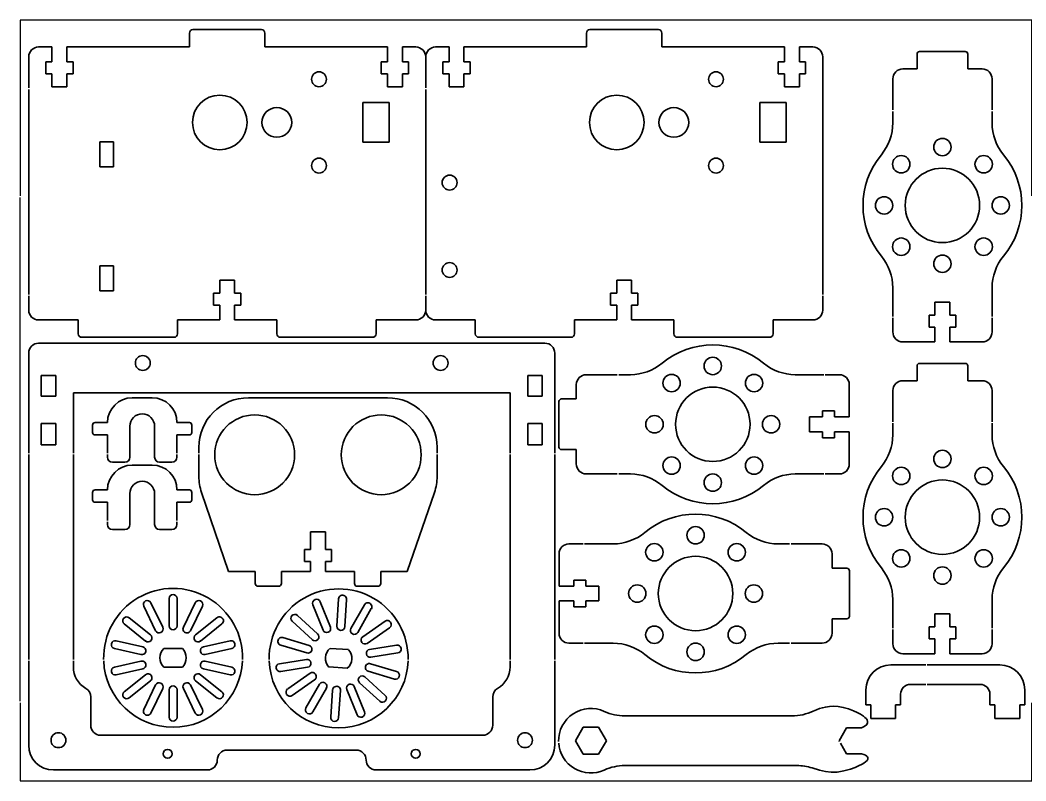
# Model space of a CAD drawing. Extents: x 251 to 739, y 8 to 184.
# Drawn here: x 251.2 to 453.8, y 30.9 to 184.2 of the extents above; entities that cross this region are included whole.
import ezdxf

# ---------------------------------------------------------------- set-up
doc = ezdxf.new("R2010")
doc.units = 0

msp = doc.modelspace()

# ---------------------------------------------------------------- linework, layer by layer
at = {"color": 7, "lineweight": 35, "ltscale": 0.07}
for p, q in [((285.31, 178.75), (285.31, 181.55)), ((300.51, 178.75), (300.51, 181.55)), ((365.31, 178.75), (365.31, 181.55)), ((380.51, 178.75), (380.51, 181.55)), ((267.23, 159.63), (270.03, 159.63)), ((270.03, 154.63), (267.23, 154.63)), ((267.23, 134.63), (270.03, 134.63)), ((270.03, 129.63), (267.23, 129.63)), ((262.91, 120.95), (262.91, 123.75)), ((282.91, 123.75), (282.91, 120.95)), ((302.91, 120.95), (302.91, 123.75)), ((322.91, 123.75), (322.91, 120.95)), ((342.91, 120.95), (342.91, 123.75)), ((362.91, 123.75), (362.91, 120.95)), ((382.91, 120.95), (382.91, 123.75)), ((402.91, 123.75), (402.91, 120.95)), ((422.6, 46.22), (422.6, 43.42)), ((427.6, 43.42), (427.6, 46.22)), ((447.6, 46.22), (447.6, 43.42)), ((452.6, 43.42), (452.6, 46.22))]:
    msp.add_line(p, q, dxfattribs=at)
at = {"color": 7, "lineweight": 35, "ltscale": 0.345}
for p, q in [((299.81, 182.25), (286.01, 182.25)), ((379.81, 182.25), (366.01, 182.25))]:
    msp.add_line(p, q, dxfattribs=at)
at = {"color": 7, "lineweight": 35, "ltscale": 0.0675}
for p, q in [((254.91, 178.75), (257.61, 178.75)), ((328.21, 178.75), (330.91, 178.75)), ((334.91, 178.75), (337.61, 178.75)), ((408.21, 178.75), (410.91, 178.75))]:
    msp.add_line(p, q, dxfattribs=at)
at = {"color": 7, "lineweight": 35, "ltscale": 0.075}
for p, q in [((257.61, 175.75), (257.61, 178.75)), ((260.61, 175.75), (260.61, 178.75)), ((325.21, 175.75), (325.21, 178.75)), ((328.21, 175.75), (328.21, 178.75)), ((337.61, 175.75), (337.61, 178.75)), ((340.61, 175.75), (340.61, 178.75)), ((405.21, 175.75), (405.21, 178.75)), ((408.21, 175.75), (408.21, 178.75)), ((431.93, 174.32), (431.93, 177.32)), ((442.13, 177.32), (442.13, 174.32)), ((260.61, 170.75), (257.61, 170.75)), ((328.21, 170.75), (325.21, 170.75)), ((340.61, 170.75), (337.61, 170.75)), ((408.21, 170.75), (405.21, 170.75)), ((291.41, 131.75), (294.41, 131.75)), ((371.41, 131.75), (374.41, 131.75)), ((291.41, 123.75), (291.41, 126.75)), ((294.41, 126.75), (294.41, 123.75)), ((371.41, 123.75), (371.41, 126.75)), ((374.41, 126.75), (374.41, 123.75)), ((438.53, 127.32), (435.53, 127.32)), ((435.53, 119.32), (435.53, 122.32)), ((438.53, 119.32), (438.53, 122.32)), ((431.93, 111.5), (431.93, 114.5)), ((442.13, 114.5), (442.13, 111.5)), ((363.26, 107.82), (360.26, 107.82)), ((410.26, 101.22), (410.26, 104.22)), ((418.26, 104.22), (415.26, 104.22)), ((418.26, 101.22), (415.26, 101.22)), ((360.26, 97.62), (363.26, 97.62)), ((312.7, 81.07), (309.7, 81.07)), ((414.78, 73.72), (417.78, 73.72)), ((359.78, 70.12), (362.78, 70.12)), ((367.78, 67.12), (367.78, 70.12)), ((359.78, 67.12), (362.78, 67.12)), ((417.78, 63.52), (414.78, 63.52)), ((438.53, 64.5), (435.53, 64.5)), ((435.53, 56.5), (435.53, 59.5)), ((438.53, 56.5), (438.53, 59.5)), ((421.6, 49.22), (421.6, 46.22)), ((453.6, 46.22), (453.6, 49.22))]:
    msp.add_line(p, q, dxfattribs=at)
at = {"color": 7, "lineweight": 35}
for p, q in [((260.61, 178.75), (285.31, 178.75)), ((300.51, 178.75), (325.21, 178.75)), ((340.61, 178.75), (365.31, 178.75)), ((380.51, 178.75), (405.21, 178.75)), ((252.91, 176.75), (252.91, 170.49)), ((332.91, 176.75), (332.91, 170.49)), ((412.91, 176.75), (412.91, 128.89)), ((252.91, 170.19), (252.91, 128.89)), ((332.91, 170.19), (332.91, 128.89)), ((252.91, 128.59), (252.91, 125.75)), ((332.91, 128.59), (332.91, 125.75)), ((412.91, 128.59), (412.91, 125.75)), ((254.91, 119.07), (356.91, 119.07)), ((252.91, 96.93), (252.91, 117.07)), ((358.91, 117.07), (358.91, 96.93)), ((261.91, 96.93), (261.91, 109.07)), ((261.91, 109.07), (349.91, 109.07)), ((325.2, 108.07), (297.2, 108.07)), ((349.91, 109.07), (349.91, 96.93)), ((252.91, 55.33), (252.91, 96.63)), ((261.91, 55.33), (261.91, 96.63)), ((349.91, 96.63), (349.91, 55.33)), ((358.91, 96.63), (358.91, 55.33)), ((252.91, 38.07), (252.91, 55.03)), ((261.91, 53.84), (261.91, 55.03)), ((349.91, 55.03), (349.91, 53.84)), ((358.91, 55.03), (358.91, 38.07)), ((433.68, 54.22), (426.6, 54.22)), ((448.6, 54.22), (433.98, 54.22)), ((373.06, 43.96), (406.69, 43.96)), ((344.41, 40.07), (267.41, 40.07)), ((318.91, 37.07), (292.91, 37.07)), ((288.91, 33.07), (257.91, 33.07)), ((353.91, 33.07), (322.91, 33.07)), ((407.68, 33.96), (373.06, 33.96))]:
    msp.add_line(p, q, dxfattribs=at)
at = {"color": 7, "lineweight": 35, "ltscale": 0.23}
for p, q in [((432.43, 177.82), (441.63, 177.82)), ((432.43, 115), (441.63, 115)), ((359.76, 107.32), (359.76, 98.12)), ((418.28, 73.22), (418.28, 64.02))]:
    msp.add_line(p, q, dxfattribs=at)
at = {"color": 7, "lineweight": 35, "ltscale": 0.03125}
for p, q in [((257.61, 175.75), (256.36, 175.75)), ((261.86, 175.75), (260.61, 175.75)), ((325.21, 175.75), (323.96, 175.75)), ((329.46, 175.75), (328.21, 175.75)), ((337.61, 175.75), (336.36, 175.75)), ((341.86, 175.75), (340.61, 175.75)), ((405.21, 175.75), (403.96, 175.75)), ((409.46, 175.75), (408.21, 175.75)), ((257.61, 173.35), (256.36, 173.35)), ((261.86, 173.35), (260.61, 173.35)), ((325.21, 173.35), (323.96, 173.35)), ((329.46, 173.35), (328.21, 173.35)), ((337.61, 173.35), (336.36, 173.35)), ((341.86, 173.35), (340.61, 173.35)), ((405.21, 173.35), (403.96, 173.35)), ((409.46, 173.35), (408.21, 173.35)), ((291.41, 129.15), (290.16, 129.15)), ((295.66, 129.15), (294.41, 129.15)), ((370.16, 129.15), (371.41, 129.15)), ((374.41, 129.15), (375.66, 129.15)), ((291.41, 126.75), (290.16, 126.75)), ((295.66, 126.75), (294.41, 126.75)), ((371.41, 126.75), (370.16, 126.75)), ((375.66, 126.75), (374.41, 126.75))]:
    msp.add_line(p, q, dxfattribs=at)
at = {"color": 7, "lineweight": 35, "ltscale": 0.06}
for p, q in [((256.36, 173.35), (256.36, 175.75)), ((261.86, 173.35), (261.86, 175.75)), ((323.96, 173.35), (323.96, 175.75)), ((329.46, 173.35), (329.46, 175.75)), ((336.36, 173.35), (336.36, 175.75)), ((341.86, 173.35), (341.86, 175.75)), ((403.96, 173.35), (403.96, 175.75)), ((409.46, 173.35), (409.46, 175.75)), ((290.16, 129.15), (290.16, 126.75)), ((295.66, 126.75), (295.66, 129.15)), ((370.16, 126.75), (370.16, 129.15)), ((375.66, 129.15), (375.66, 126.75)), ((434.33, 122.32), (434.33, 124.72)), ((439.73, 122.32), (439.73, 124.72)), ((415.26, 105.42), (412.86, 105.42)), ((415.26, 100.02), (412.86, 100.02)), ((308.5, 77.47), (308.5, 75.07)), ((313.9, 77.47), (313.9, 75.07)), ((298.55, 70.67), (298.55, 73.07)), ((303.85, 73.07), (303.85, 70.67)), ((318.55, 70.67), (318.55, 73.07)), ((323.85, 73.07), (323.85, 70.67)), ((362.78, 71.32), (365.18, 71.32)), ((362.78, 65.92), (365.18, 65.92)), ((434.33, 59.5), (434.33, 61.9)), ((439.73, 59.5), (439.73, 61.9))]:
    msp.add_line(p, q, dxfattribs=at)
at = {"color": 7, "lineweight": 35, "ltscale": 0.0725}
for p, q in [((431.93, 174.32), (429.03, 174.32)), ((445.03, 174.32), (442.13, 174.32)), ((255.46, 112.57), (258.36, 112.57)), ((353.46, 112.57), (356.36, 112.57)), ((431.93, 111.5), (429.03, 111.5)), ((445.03, 111.5), (442.13, 111.5)), ((363.26, 107.82), (363.26, 110.72)), ((258.36, 108.37), (255.46, 108.37)), ((356.36, 108.37), (353.46, 108.37)), ((255.46, 102.87), (258.36, 102.87)), ((353.46, 102.87), (356.36, 102.87)), ((258.36, 98.57), (255.46, 98.57)), ((356.36, 98.57), (353.46, 98.57)), ((363.26, 94.72), (363.26, 97.62)), ((414.78, 73.72), (414.78, 76.62)), ((414.78, 60.62), (414.78, 63.52))]:
    msp.add_line(p, q, dxfattribs=at)
at = {"color": 7, "lineweight": 35, "ltscale": 0.065}
for p, q in [((257.61, 170.75), (257.61, 173.35)), ((260.61, 170.75), (260.61, 173.35)), ((325.21, 170.75), (325.21, 173.35)), ((328.21, 170.75), (328.21, 173.35)), ((337.61, 170.75), (337.61, 173.35)), ((340.61, 170.75), (340.61, 173.35)), ((405.21, 170.75), (405.21, 173.35)), ((408.21, 170.75), (408.21, 173.35)), ((291.41, 129.15), (291.41, 131.75)), ((294.41, 131.75), (294.41, 129.15)), ((371.41, 129.15), (371.41, 131.75)), ((374.41, 131.75), (374.41, 129.15)), ((435.53, 124.72), (435.53, 127.32)), ((438.53, 124.72), (438.53, 127.32)), ((412.86, 104.22), (410.26, 104.22)), ((412.86, 101.22), (410.26, 101.22)), ((365.18, 70.12), (367.78, 70.12)), ((365.18, 67.12), (367.78, 67.12)), ((435.53, 61.9), (435.53, 64.5)), ((438.53, 61.9), (438.53, 64.5))]:
    msp.add_line(p, q, dxfattribs=at)
at = {"color": 7, "lineweight": 35, "ltscale": 0.222169}
for p, q in [((427.03, 172.32), (427.03, 166.07)), ((447.03, 166.07), (447.03, 172.32)), ((427.03, 165.77), (427.03, 163.44)), ((447.03, 163.44), (447.03, 165.77)), ((427.03, 130.21), (427.03, 124.47)), ((447.03, 124.47), (447.03, 130.21)), ((427.03, 124.17), (427.03, 121.32)), ((447.03, 121.32), (447.03, 124.17)), ((365.26, 112.72), (371.52, 112.72)), ((371.82, 112.72), (374.15, 112.72)), ((407.38, 112.72), (413.12, 112.72)), ((413.42, 112.72), (416.26, 112.72)), ((427.03, 109.5), (427.03, 103.24)), ((447.03, 103.24), (447.03, 109.5)), ((427.03, 102.94), (427.03, 100.61)), ((447.03, 100.61), (447.03, 102.94)), ((371.52, 92.72), (365.26, 92.72)), ((374.15, 92.72), (371.82, 92.72)), ((413.12, 92.72), (407.38, 92.72)), ((416.26, 92.72), (413.42, 92.72)), ((364.63, 78.62), (361.78, 78.62)), ((370.67, 78.62), (364.93, 78.62)), ((406.23, 78.62), (403.9, 78.62)), ((412.78, 78.62), (406.53, 78.62)), ((427.03, 67.39), (427.03, 61.65)), ((447.03, 61.65), (447.03, 67.39)), ((427.03, 61.35), (427.03, 58.5)), ((447.03, 58.5), (447.03, 61.35)), ((361.78, 58.62), (364.63, 58.62)), ((364.93, 58.62), (370.67, 58.62)), ((403.9, 58.62), (406.23, 58.62)), ((406.53, 58.62), (412.78, 58.62))]:
    msp.add_line(p, q, dxfattribs=at)
at = {"color": 7, "lineweight": 35, "ltscale": 0.132923}
for p, q in [((325.57, 167.53), (320.26, 167.53)), ((400.26, 167.53), (405.57, 167.53)), ((320.26, 159.57), (325.57, 159.57)), ((405.57, 159.57), (400.26, 159.57))]:
    msp.add_line(p, q, dxfattribs=at)
at = {"color": 7, "lineweight": 35, "ltscale": 0.198821}
for p, q in [((320.26, 167.53), (320.26, 159.57)), ((325.57, 159.57), (325.57, 167.53))]:
    msp.add_line(p, q, dxfattribs=at)
at = {"color": 7, "lineweight": 35, "ltscale": 0.19882}
for p, q in [((400.26, 159.57), (400.26, 167.53)), ((405.57, 167.53), (405.57, 159.57))]:
    msp.add_line(p, q, dxfattribs=at)
at = {"color": 7, "lineweight": 35, "ltscale": 0.125}
for p, q in [((267.23, 154.63), (267.23, 159.63)), ((270.03, 159.63), (270.03, 154.63)), ((267.23, 129.63), (267.23, 134.63)), ((270.03, 134.63), (270.03, 129.63)), ((427.6, 43.42), (422.6, 43.42)), ((452.6, 43.42), (447.6, 43.42))]:
    msp.add_line(p, q, dxfattribs=at)
at = {"color": 7, "lineweight": 35, "ltscale": 0.2}
for p, q in [((262.91, 123.75), (254.91, 123.75)), ((330.91, 123.75), (322.91, 123.75)), ((342.91, 123.75), (334.91, 123.75)), ((410.91, 123.75), (402.91, 123.75))]:
    msp.add_line(p, q, dxfattribs=at)
at = {"color": 7, "lineweight": 35, "ltscale": 0.2125}
for p, q in [((291.41, 123.75), (282.91, 123.75)), ((302.91, 123.75), (294.41, 123.75)), ((371.41, 123.75), (362.91, 123.75)), ((382.91, 123.75), (374.41, 123.75))]:
    msp.add_line(p, q, dxfattribs=at)
at = {"color": 7, "lineweight": 35, "ltscale": 0.03}
for p, q in [((435.53, 124.72), (434.33, 124.72)), ((439.73, 124.72), (438.53, 124.72)), ((435.53, 122.32), (434.33, 122.32)), ((439.73, 122.32), (438.53, 122.32)), ((412.86, 104.22), (412.86, 105.42)), ((415.26, 104.22), (415.26, 105.42)), ((412.86, 100.02), (412.86, 101.22)), ((415.26, 100.02), (415.26, 101.22)), ((309.7, 77.47), (308.5, 77.47)), ((313.9, 77.47), (312.7, 77.47)), ((309.7, 75.07), (308.5, 75.07)), ((313.9, 75.07), (312.7, 75.07)), ((362.78, 70.12), (362.78, 71.32)), ((365.18, 70.12), (365.18, 71.32)), ((362.78, 65.92), (362.78, 67.12)), ((365.18, 65.92), (365.18, 67.12)), ((435.53, 61.9), (434.33, 61.9)), ((439.73, 61.9), (438.53, 61.9)), ((435.53, 59.5), (434.33, 59.5)), ((439.73, 59.5), (438.53, 59.5))]:
    msp.add_line(p, q, dxfattribs=at)
at = {"color": 7, "lineweight": 35, "ltscale": 0.465}
for p, q in [((282.21, 120.25), (263.61, 120.25)), ((322.21, 120.25), (303.61, 120.25)), ((362.21, 120.25), (343.61, 120.25)), ((402.21, 120.25), (383.61, 120.25))]:
    msp.add_line(p, q, dxfattribs=at)
at = {"color": 7, "lineweight": 35, "ltscale": 0.1625}
for p, q in [((429.03, 119.32), (435.53, 119.32)), ((438.53, 119.32), (445.03, 119.32)), ((418.26, 110.72), (418.26, 104.22)), ((418.26, 101.22), (418.26, 94.72)), ((359.78, 76.62), (359.78, 70.12)), ((359.78, 67.12), (359.78, 60.62)), ((429.03, 56.5), (435.53, 56.5)), ((438.53, 56.5), (445.03, 56.5))]:
    msp.add_line(p, q, dxfattribs=at)
at = {"color": 7, "lineweight": 35, "ltscale": 0.105}
for p, q in [((255.46, 108.37), (255.46, 112.57)), ((258.36, 112.57), (258.36, 108.37)), ((353.46, 108.37), (353.46, 112.57)), ((356.36, 112.57), (356.36, 108.37))]:
    msp.add_line(p, q, dxfattribs=at)
at = {"color": 7, "lineweight": 35, "ltscale": 0.1}
for p, q in [((273.79, 108.07), (277.79, 108.07)), ((273.79, 94.5), (277.79, 94.5))]:
    msp.add_line(p, q, dxfattribs=at)
at = {"color": 7, "lineweight": 35, "ltscale": 0.1075}
for p, q in [((255.46, 98.57), (255.46, 102.87)), ((258.36, 102.87), (258.36, 98.57)), ((353.46, 98.57), (353.46, 102.87)), ((356.36, 102.87), (356.36, 98.57))]:
    msp.add_line(p, q, dxfattribs=at)
at = {"color": 7, "lineweight": 35, "ltscale": 0.0375}
for p, q in [((265.79, 101.07), (265.79, 102.57)), ((285.79, 102.57), (285.79, 101.07)), ((265.79, 87.5), (265.79, 89)), ((285.79, 89), (285.79, 87.5))]:
    msp.add_line(p, q, dxfattribs=at)
at = {"color": 7, "lineweight": 35, "ltscale": 0.0625}
for p, q in [((266.29, 103.07), (268.79, 103.07)), ((282.79, 103.07), (285.29, 103.07)), ((268.79, 100.57), (266.29, 100.57)), ((285.29, 100.57), (282.79, 100.57)), ((272.29, 95.07), (269.79, 95.07)), ((266.29, 89.5), (268.79, 89.5)), ((282.79, 89.5), (285.29, 89.5)), ((268.79, 87), (266.29, 87)), ((285.29, 87), (282.79, 87)), ((272.29, 81.5), (269.79, 81.5))]:
    msp.add_line(p, q, dxfattribs=at)
at = {"color": 7, "lineweight": 35, "ltscale": 0.15625}
for p, q in [((273.29, 102.32), (273.29, 96.07)), ((278.29, 96.07), (278.29, 102.32)), ((273.29, 88.75), (273.29, 82.5)), ((278.29, 82.5), (278.29, 88.75))]:
    msp.add_line(p, q, dxfattribs=at)
at = {"color": 7, "lineweight": 35, "ltscale": 0.1125}
for p, q in [((268.79, 96.93), (268.79, 100.57)), ((282.79, 100.57), (282.79, 96.93)), ((268.79, 96.07), (268.79, 96.63)), ((282.79, 96.63), (282.79, 96.07)), ((268.79, 83.35), (268.79, 87)), ((282.79, 87), (282.79, 83.35)), ((268.79, 82.5), (268.79, 83.05)), ((282.79, 83.05), (282.79, 82.5))]:
    msp.add_line(p, q, dxfattribs=at)
at = {"color": 7, "lineweight": 35, "ltscale": 0.145833}
for p, q in [((287.2, 98.07), (287.2, 96.93)), ((335.2, 96.93), (335.2, 98.07)), ((287.2, 96.63), (287.2, 92.24)), ((335.2, 92.24), (335.2, 96.63))]:
    msp.add_line(p, q, dxfattribs=at)
at = {"color": 7, "lineweight": 35, "ltscale": 0.062499}
for p, q in [((281.79, 95.07), (279.29, 95.07)), ((281.79, 81.5), (279.29, 81.5))]:
    msp.add_line(p, q, dxfattribs=at)
at = {"color": 7, "lineweight": 35, "ltscale": 0.420833}
for p, q in [((293.2, 73.07), (287.74, 89)), ((334.66, 89), (329.2, 73.07))]:
    msp.add_line(p, q, dxfattribs=at)
at = {"color": 7, "lineweight": 35, "ltscale": 0.09}
for p, q in [((309.7, 81.07), (309.7, 77.47)), ((312.7, 81.07), (312.7, 77.47))]:
    msp.add_line(p, q, dxfattribs=at)
at = {"color": 7, "lineweight": 35, "ltscale": 0.05}
for p, q in [((309.7, 75.07), (309.7, 73.07)), ((312.7, 75.07), (312.7, 73.07))]:
    msp.add_line(p, q, dxfattribs=at)
at = {"color": 7, "lineweight": 35, "ltscale": 0.13375}
msp.add_line((293.2, 73.07), (298.55, 73.07), dxfattribs=at)
at = {"color": 7, "lineweight": 35, "ltscale": 0.146249}
msp.add_line((303.85, 73.07), (309.7, 73.07), dxfattribs=at)
at = {"color": 7, "lineweight": 35, "ltscale": 0.14625}
msp.add_line((312.7, 73.07), (318.55, 73.07), dxfattribs=at)
at = {"color": 7, "lineweight": 35, "ltscale": 0.133749}
msp.add_line((323.85, 73.07), (329.2, 73.07), dxfattribs=at)
at = {"color": 7, "lineweight": 35, "ltscale": 0.1025}
for p, q in [((303.25, 70.07), (299.15, 70.07)), ((323.25, 70.07), (319.15, 70.07))]:
    msp.add_line(p, q, dxfattribs=at)
at = {"color": 7, "lineweight": 35, "ltscale": 0.1375}
for p, q in [((281.21, 67.61), (281.21, 62.11)), ((282.81, 62.11), (282.81, 67.61)), ((313.71, 61.85), (311.65, 66.95)), ((315.37, 67.54), (315, 62.05)), ((316.6, 61.95), (316.96, 67.43)), ((276.1, 66.08), (278.49, 61.12)), ((279.93, 61.82), (277.54, 66.77)), ((286.47, 66.77), (284.08, 61.82)), ((285.53, 61.12), (287.91, 66.08)), ((310.17, 66.35), (312.22, 61.25)), ((320.56, 66.36), (317.85, 61.57)), ((319.24, 60.78), (321.95, 65.57)), ((277.46, 60.3), (273.16, 63.73)), ((290.85, 63.73), (286.55, 60.3)), ((306, 63.03), (310.07, 59.32)), ((324.73, 63.03), (320.21, 59.9)), ((272.16, 62.48), (276.46, 59.05)), ((287.55, 59.05), (291.85, 62.48)), ((321.12, 58.58), (325.64, 61.72)), ((275.9, 57.87), (270.53, 59.1)), ((293.48, 59.1), (288.12, 57.87)), ((309.42, 58.18), (304.15, 59.76)), ((270.18, 57.54), (275.54, 56.31)), ((288.47, 56.31), (293.83, 57.54)), ((303.69, 58.23), (308.96, 56.65)), ((275.54, 55), (270.18, 53.78)), ((293.83, 53.78), (288.47, 55)), ((270.53, 52.22), (275.9, 53.44)), ((288.12, 53.44), (293.48, 52.22)), ((321.32, 52.95), (326.59, 51.37)), ((327.05, 52.9), (321.78, 54.48)), ((276.46, 52.26), (272.16, 48.83)), ((273.16, 47.58), (277.46, 51.01)), ((286.55, 51.01), (290.85, 47.58)), ((291.85, 48.83), (287.55, 52.26)), ((309.61, 52.54), (305.1, 49.41)), ((306.01, 48.09), (310.53, 51.23)), ((324.73, 48.1), (320.67, 51.81)), ((278.49, 50.19), (276.1, 45.24)), ((277.54, 44.54), (279.93, 49.5)), ((281.21, 49.21), (281.21, 43.71)), ((282.81, 43.71), (282.81, 49.21)), ((284.08, 49.5), (286.47, 44.54)), ((287.91, 45.24), (285.53, 50.19)), ((311.49, 50.35), (308.78, 45.56)), ((310.18, 44.77), (312.89, 49.56)), ((314.14, 49.18), (313.78, 43.69)), ((315.37, 43.59), (315.74, 49.08)), ((317.03, 49.28), (319.08, 44.18)), ((320.57, 44.78), (318.52, 49.88)), ((319.59, 50.63), (323.66, 46.92))]:
    msp.add_line(p, q, dxfattribs=at)
at = {"color": 7, "lineweight": 35, "ltscale": 0.137499}
msp.add_line((311.14, 60.5), (307.08, 64.21), dxfattribs=at)
at = {"color": 7, "lineweight": 35, "ltscale": 0.093633}
for p, q in [((283.88, 57.53), (280.13, 57.53)), ((280.13, 53.78), (283.88, 53.78)), ((313.38, 53.82), (317.11, 53.57))]:
    msp.add_line(p, q, dxfattribs=at)
at = {"color": 7, "lineweight": 35, "ltscale": 0.093634}
msp.add_line((317.36, 57.31), (313.63, 57.56), dxfattribs=at)
at = {"color": 7, "lineweight": 35, "ltscale": 0.137501}
for p, q in [((327.04, 58.23), (321.61, 57.37)), ((308.87, 55.34), (303.44, 54.48)), ((321.86, 55.79), (327.3, 56.65)), ((303.69, 52.9), (309.12, 53.76))]:
    msp.add_line(p, q, dxfattribs=at)
at = {"color": 7, "lineweight": 35, "ltscale": 0.35}
for p, q in [((433.68, 50.32), (430.6, 50.32)), ((444.6, 50.32), (433.98, 50.32))]:
    msp.add_line(p, q, dxfattribs=at)
at = {"color": 7, "lineweight": 35, "ltscale": 0.142688}
for p, q in [((265.41, 42.07), (265.41, 47.78)), ((346.41, 47.78), (346.41, 42.07))]:
    msp.add_line(p, q, dxfattribs=at)
at = {"color": 7, "lineweight": 35, "ltscale": 0.0525}
for p, q in [((428.6, 48.32), (428.6, 46.22)), ((446.6, 46.22), (446.6, 48.32))]:
    msp.add_line(p, q, dxfattribs=at)
at = {"color": 7, "lineweight": 35, "ltscale": 0.025}
for p, q in [((421.6, 46.22), (422.6, 46.22)), ((427.6, 46.22), (428.6, 46.22)), ((446.6, 46.22), (447.6, 46.22)), ((452.6, 46.22), (453.6, 46.22))]:
    msp.add_line(p, q, dxfattribs=at)
at = {"color": 7, "lineweight": 35, "ltscale": 0.07828}
for p, q in [((363.06, 38.96), (364.62, 41.67)), ((364.62, 41.67), (367.75, 41.67)), ((367.75, 41.67), (369.32, 38.96)), ((364.62, 36.25), (363.06, 38.96)), ((369.32, 38.96), (367.75, 36.25)), ((367.75, 36.25), (364.62, 36.25))]:
    msp.add_line(p, q, dxfattribs=at)
at = {"color": 7, "lineweight": 35, "ltscale": 0.07595}
for p, q in [((417.71, 41.59), (416.19, 38.96)), ((420.75, 41.59), (417.71, 41.59)), ((416.19, 38.96), (416.29, 38.79)), ((416.46, 38.49), (417.71, 36.33)), ((417.71, 36.33), (420.75, 36.33))]:
    msp.add_line(p, q, dxfattribs=at)
for points in [[(455.06, 148.75), (455.06, 184.16), (251.19, 184.16), (251.19, 148.75)], [(251.19, 46.9), (251.19, 148.45)], [(251.19, 46.6), (251.19, 30.87), (455.06, 30.87), (455.06, 46.6)]]:
    msp.add_lwpolyline(points)
at = {"color": 7, "lineweight": 35}
for points in [[(411, 44.93), (411.63, 45.21), (412.27, 45.45), (412.85, 45.62), (413.44, 45.75), (414.28, 45.87), (415.14, 45.9), (416.02, 45.85), (417.04, 45.68), (418.07, 45.39), (419.11, 44.99), (419.88, 44.63), (420.51, 44.28), (421.1, 43.9), (421.39, 43.66), (421.64, 43.42), (421.83, 43.16), (421.96, 42.85), (421.96, 42.54), (421.88, 42.35), (421.74, 42.16), (421.47, 41.94), (421.13, 41.75), (420.75, 41.59)], [(420.75, 36.33), (421.16, 36.2), (421.51, 36.04), (421.79, 35.85), (421.92, 35.7), (421.99, 35.53), (421.98, 35.27), (421.83, 35), (421.56, 34.73), (421.22, 34.47), (420.83, 34.24), (420.15, 33.89), (419.43, 33.58), (418.53, 33.25), (417.15, 32.86), (416.48, 32.73), (415.83, 32.65), (415.2, 32.62), (414.58, 32.62), (413.48, 32.75), (412.26, 33.02), (410.78, 33.47)]]:
    msp.add_lwpolyline(points, dxfattribs=at)
for centre, radius in [((311.41, 172.25), 1.5), ((391.41, 172.25), 1.5), ((291.41, 163.55), 5.5), ((371.41, 163.55), 5.5), ((302.91, 163.55), 3), ((382.91, 163.55), 3), ((437.03, 158.57), 1.75), ((311.41, 154.85), 1.5), ((391.41, 154.85), 1.5), ((428.72, 155.13), 1.75), ((445.34, 155.13), 1.75), ((437.03, 146.82), 7.5), ((337.73, 151.43), 1.5), ((425.28, 146.82), 1.75), ((448.78, 146.82), 1.75), ((428.72, 138.51), 1.75), ((445.34, 138.51), 1.75), ((437.03, 135.07), 1.75), ((337.73, 133.81), 1.5), ((275.91, 115.07), 1.5), ((335.91, 115.07), 1.5), ((390.76, 114.47), 1.75), ((382.46, 111.02), 1.75), ((399.07, 111.02), 1.75), ((390.76, 102.72), 7.5), ((298.45, 96.57), 8.05), ((323.95, 96.57), 8.05), ((379.01, 102.72), 1.75), ((402.51, 102.72), 1.75), ((437.03, 95.75), 1.75), ((382.46, 94.41), 1.75), ((399.07, 94.41), 1.75), ((428.72, 92.31), 1.75), ((445.34, 92.31), 1.75), ((390.76, 90.97), 1.75), ((437.03, 84), 7.5), ((425.28, 84), 1.75), ((448.78, 84), 1.75), ((387.28, 80.37), 1.75), ((378.98, 76.93), 1.75), ((395.59, 76.93), 1.75), ((428.72, 75.69), 1.75), ((445.34, 75.69), 1.75), ((387.28, 68.62), 7.5), ((437.03, 72.25), 1.75), ((375.53, 68.62), 1.75), ((399.03, 68.62), 1.75), ((378.98, 60.32), 1.75), ((395.59, 60.32), 1.75), ((387.28, 56.87), 1.75), ((258.91, 39.07), 1.5), ((352.91, 39.07), 1.5), ((280.91, 36.32), 0.9), ((330.91, 36.32), 0.9)]:
    msp.add_circle(centre, radius, dxfattribs=at)
for centre, radius, start, end in [((286.01, 181.55), 0.7, 90, 180), ((299.81, 181.55), 0.7, 0, 90), ((366.01, 181.55), 0.7, 90, 180), ((379.81, 181.55), 0.7, 0, 90), ((254.91, 176.75), 2, 90, 180), ((330.91, 176.75), 2, 360, 90), ((334.91, 176.75), 2, 90, 180), ((410.91, 176.75), 2, 0, 90), ((432.43, 177.32), 0.5, 90, 180), ((441.63, 177.32), 0.5, 0, 90), ((429.03, 172.32), 2, 90, 180), ((445.03, 172.32), 2, 0, 90), ((417.03, 163.44), 10, 320.2849, 360), ((457.03, 163.44), 10, 180, 219.7151), ((437.03, 146.82), 16, 140.2849, 219.7151), ((437.03, 146.82), 16, 320.2849, 39.7151), ((417.03, 130.21), 10, 0, 39.7151), ((457.03, 130.21), 10, 140.2849, 180), ((254.91, 125.75), 2, 180, 270), ((330.91, 125.75), 2, 270, 0), ((334.91, 125.75), 2, 180, 270), ((410.91, 125.75), 2, 270, 0), ((263.61, 120.95), 0.7, 180, 270), ((282.21, 120.95), 0.7, 270, 0), ((303.61, 120.95), 0.7, 180, 270), ((322.21, 120.95), 0.7, 270, 0), ((343.61, 120.95), 0.7, 180, 270), ((362.21, 120.95), 0.7, 270, 0), ((383.61, 120.95), 0.7, 180, 270), ((402.21, 120.95), 0.7, 270, 0), ((429.03, 121.32), 2, 180, 270), ((445.03, 121.32), 2, 270, 0), ((254.91, 117.07), 2, 90, 180), ((356.91, 117.07), 2, 0, 90), ((390.76, 102.72), 16, 50.2849, 129.7151), ((374.15, 122.72), 10, 270, 309.7151), ((407.38, 122.72), 10, 230.2849, 270), ((432.43, 114.5), 0.5, 90, 180), ((441.63, 114.5), 0.5, 0, 90), ((365.26, 110.72), 2, 90, 180), ((416.26, 110.72), 2, 0, 90), ((429.03, 109.5), 2, 90, 180), ((445.03, 109.5), 2, 0, 90), ((273.79, 103.07), 5, 90, 180), ((277.79, 103.07), 5, 0, 90), ((297.2, 98.07), 10, 90, 180), ((325.2, 98.07), 10, 0, 90), ((360.26, 107.32), 0.5, 90, 180), ((275.79, 102.32), 2.5, 0, 180), ((266.29, 102.57), 0.5, 90, 180), ((285.29, 102.57), 0.5, 0, 90), ((266.29, 101.07), 0.5, 180, 270), ((285.29, 101.07), 0.5, 270, 0), ((417.03, 100.61), 10, 320.2849, 360), ((457.03, 100.61), 10, 180, 219.7151), ((360.26, 98.12), 0.5, 180, 270), ((269.79, 96.07), 1, 180, 270), ((272.29, 96.07), 1, 270, 0), ((279.29, 96.07), 1, 180, 270), ((281.79, 96.07), 1, 270, 0), ((273.79, 89.5), 5, 90, 180), ((277.79, 89.5), 5, 0, 90), ((365.26, 94.72), 2, 180, 270), ((416.26, 94.72), 2, 270, 0), ((437.03, 84), 16, 140.2849, 219.7151), ((437.03, 84), 16, 320.2849, 39.7151), ((275.79, 88.75), 2.5, 0, 180), ((297.2, 92.24), 10, 180, 198.9246), ((325.2, 92.24), 10, 341.0754, 0), ((374.15, 82.72), 10, 50.2849, 90), ((407.38, 82.72), 10, 90, 129.7151), ((266.29, 89), 0.5, 90, 180), ((285.29, 89), 0.5, 0, 90), ((390.76, 102.72), 16, 230.2849, 309.7151), ((266.29, 87.5), 0.5, 180, 270), ((285.29, 87.5), 0.5, 270, 0), ((387.28, 68.62), 16, 50.2849, 129.7151), ((269.79, 82.5), 1, 180, 270), ((272.29, 82.5), 1, 270, 0), ((279.29, 82.5), 1, 180, 270), ((281.79, 82.5), 1, 270, 0), ((370.67, 88.62), 10, 270, 309.7151), ((403.9, 88.62), 10, 230.2849, 270), ((361.78, 76.62), 2, 90, 180), ((412.78, 76.62), 2, 0, 90), ((417.78, 73.22), 0.5, 0, 90), ((417.03, 67.39), 10, 0, 39.7151), ((457.03, 67.39), 10, 140.2849, 180), ((282.01, 55.66), 14, 358.6717, 181.3283), ((299.15, 70.67), 0.6, 180, 270), ((315.37, 55.56), 14, 359.0514, 180.9486), ((303.25, 70.67), 0.6, 270, 0), ((319.15, 70.67), 0.6, 180, 270), ((323.25, 70.67), 0.6, 270, 0), ((276.82, 66.42), 0.8, 25.7143, 205.7143), ((282.01, 67.61), 0.8, 0, 180), ((287.19, 66.42), 0.8, 334.2857, 154.2857), ((310.91, 66.65), 0.8, 21.8996, 201.8996), ((316.16, 67.49), 0.8, 356.1853, 176.1853), ((321.26, 65.96), 0.8, 330.4711, 150.4711), ((272.66, 63.11), 0.8, 51.4286, 231.4286), ((291.35, 63.11), 0.8, 308.5714, 128.5714), ((306.54, 63.62), 0.8, 47.6139, 227.6139), ((325.19, 62.38), 0.8, 304.7568, 124.7568), ((417.78, 64.02), 0.5, 270, 0), ((279.21, 61.47), 0.8, 205.7143, 25.7143), ((282.01, 62.11), 0.8, 180, 0), ((284.8, 61.47), 0.8, 154.2857, 334.2857), ((312.96, 61.55), 0.8, 201.8996, 21.8996), ((315.8, 62), 0.8, 176.1853, 356.1853), ((318.55, 61.18), 0.8, 150.4711, 330.4711), ((270.36, 58.32), 0.8, 77.1429, 257.1429), ((276.96, 59.68), 0.8, 231.4286, 51.4286), ((287.05, 59.68), 0.8, 128.5714, 308.5714), ((293.66, 58.32), 0.8, 282.8571, 102.8571), ((303.92, 58.99), 0.8, 73.3282, 253.3282), ((310.6, 59.91), 0.8, 227.6139, 47.6139), ((320.67, 59.24), 0.8, 124.7568, 304.7568), ((361.78, 60.62), 2, 180, 270), ((412.78, 60.62), 2, 270, 0), ((275.72, 57.09), 0.8, 257.1429, 77.1429), ((282.01, 55.66), 2.65, 134.9643, 225.0357), ((282.01, 55.66), 2.65, 314.9643, 45.0357), ((288.29, 57.09), 0.8, 102.8571, 282.8571), ((309.19, 57.41), 0.8, 253.3282, 73.3282), ((315.37, 55.56), 2.65, 131.1497, 221.221), ((315.37, 55.56), 2.65, 311.1496, 41.221), ((321.74, 56.58), 0.8, 99.0425, 279.0425), ((327.17, 57.44), 0.8, 279.0425, 99.0425), ((370.67, 48.62), 10, 50.2849, 90), ((403.9, 48.62), 10, 90, 129.7151), ((429.03, 58.5), 2, 180, 270), ((445.03, 58.5), 2, 270, 0), ((282.01, 55.66), 14, 182.5568, 357.4432), ((275.72, 54.22), 0.8, 282.8571, 102.8571), ((288.29, 54.22), 0.8, 77.1429, 257.1429), ((315.37, 55.56), 14, 182.1768, 357.8232), ((309, 54.55), 0.8, 279.0425, 99.0425), ((387.28, 68.62), 16, 230.2849, 309.7151), ((266.91, 53.84), 5, 180, 240), ((270.36, 53), 0.8, 102.8571, 282.8571), ((293.66, 53), 0.8, 257.1429, 77.1429), ((303.57, 53.69), 0.8, 99.0425, 279.0425), ((321.55, 53.71), 0.8, 73.3282, 253.3282), ((326.82, 52.14), 0.8, 253.3282, 73.3282), ((344.91, 53.84), 5, 300, 360), ((426.6, 49.22), 5, 90, 180), ((448.6, 49.22), 5, 0, 90), ((276.96, 51.64), 0.8, 308.5714, 128.5714), ((287.05, 51.64), 0.8, 51.4286, 231.4286), ((310.07, 51.89), 0.8, 304.7568, 124.7568), ((312.19, 49.95), 0.8, 330.4711, 150.4711), ((320.13, 51.22), 0.8, 47.6139, 227.6139), ((263.41, 47.78), 2, 0, 60), ((272.66, 48.21), 0.8, 128.5714, 308.5714), ((279.21, 49.85), 0.8, 334.2857, 154.2857), ((282.01, 49.21), 0.8, 0, 180), ((284.8, 49.85), 0.8, 25.7143, 205.7143), ((291.35, 48.21), 0.8, 231.4286, 51.4286), ((305.55, 48.75), 0.8, 124.7568, 304.7568), ((314.94, 49.13), 0.8, 356.1853, 176.1853), ((317.77, 49.58), 0.8, 21.8996, 201.8996), ((348.41, 47.78), 2, 120, 180), ((430.6, 48.32), 2, 90, 180), ((444.6, 48.32), 2, 0, 90), ((324.2, 47.51), 0.8, 227.6139, 47.6139), ((276.82, 44.89), 0.8, 154.2857, 334.2857), ((287.19, 44.89), 0.8, 205.7143, 25.7143), ((309.48, 45.17), 0.8, 150.4711, 330.4711), ((319.83, 44.48), 0.8, 201.8996, 21.8996), ((366.19, 38.96), 6.5, 65.38, 181.4792), ((373.06, 53.96), 10, 245.38, 270), ((406.69, 53.96), 10, 270, 295.5095), ((282.01, 43.71), 0.8, 180, 0), ((314.57, 43.64), 0.8, 176.1853, 356.1853), ((267.41, 42.07), 2, 180, 270), ((344.41, 42.07), 2, 270, 360), ((257.91, 38.07), 5, 180, 270), ((292.91, 35.07), 2, 90, 180), ((318.91, 35.07), 2, 0, 90), ((353.91, 38.07), 5, 270, 0), ((366.19, 38.96), 6.5, 184.1271, 294.62), ((288.91, 35.07), 2, 270, 360), ((322.91, 35.07), 2, 180, 270), ((373.06, 23.96), 10, 90, 114.62), ((407.68, 23.96), 10, 71.9345, 90)]:
    msp.add_arc(centre, radius, start, end, dxfattribs=at)

doc.saveas('drawing.dxf')
